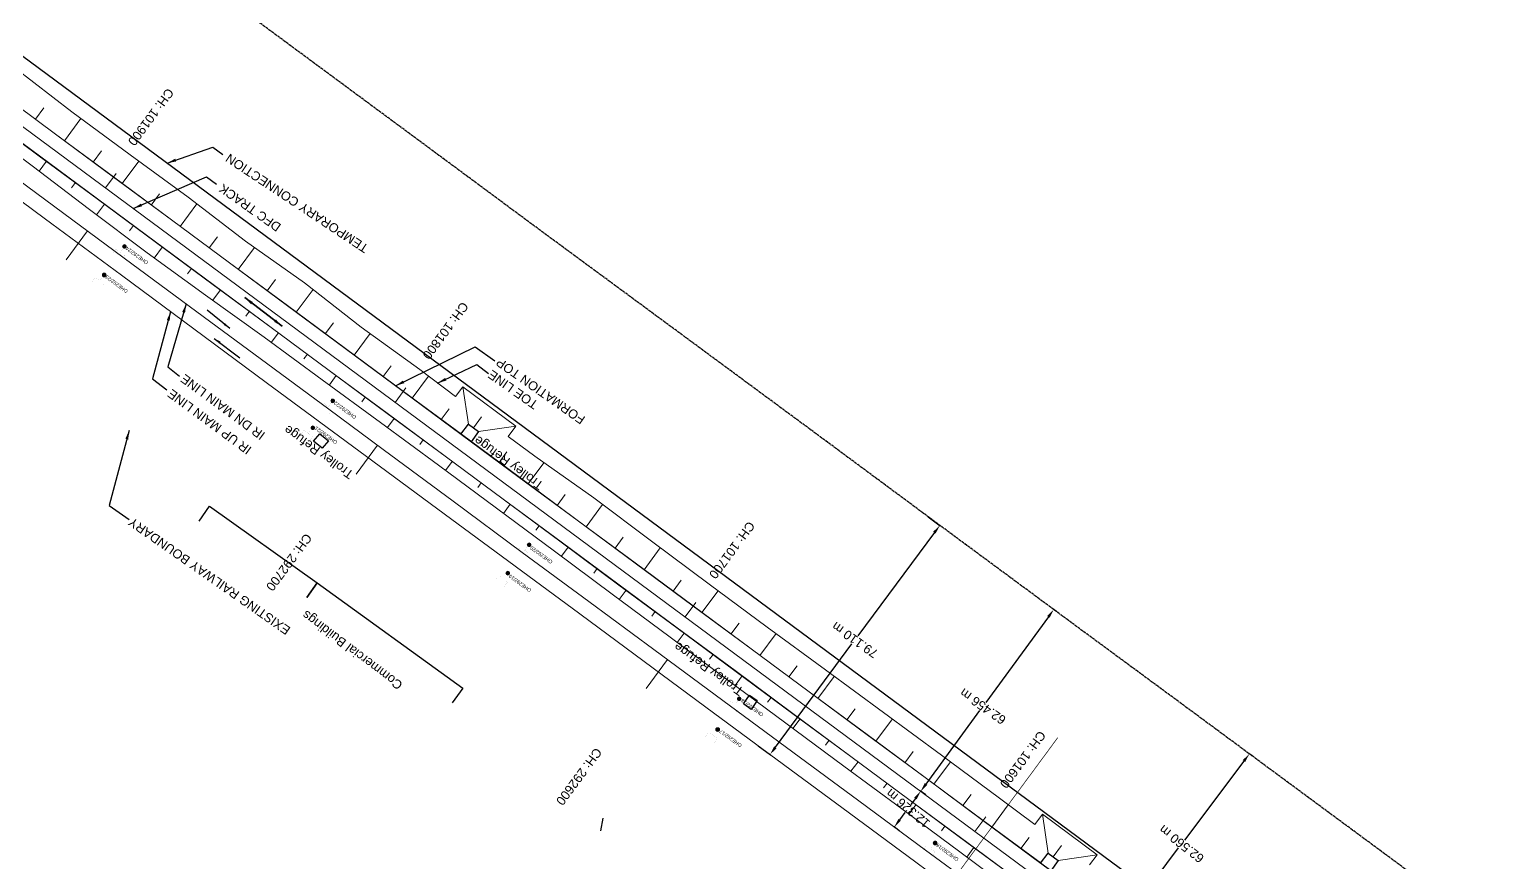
# Model space of a CAD drawing. Header units: metres. Extents: x 644418 to 1306172, y 3366650 to 6747308.
# Drawn here: x 650561.2 to 650969.4, y 3375349 to 3375580.1 of the extents above; entities that cross this region are included whole.
import ezdxf
from ezdxf.enums import TextEntityAlignment as Align

# ---------------------------------------------------------------- set-up
doc = ezdxf.new("R2010")
doc.units = ezdxf.units.M
doc.header["$MEASUREMENT"] = 0
doc.linetypes.add('CENTER', pattern=[2, 1.25, -0.25, 0.25, -0.25])
doc.linetypes.add('PHANTOM2', pattern=[1.25, 0.625, -0.125, 0.125, -0.125, 0.125, -0.125])
doc.layers.get('Defpoints').update_dxf_attribs({"lineweight": 0})
for name, color, linetype, lineweight in [('BOUNDARY DIMENTION', 10, 'Continuous', 0), ('Existing Chainage', 7, 'Continuous', 0), ('Existing IR Track', 143, 'Continuous', 0), ('Existing Railway Boundary', 7, 'CENTER', 0), ('flow direction', 7, 'Continuous', 0), ('OHE MAST', 8, 'Continuous', 0), ('OHE MAST TEXT', 8, 'Continuous', 0), ('Proposed Chainage', 10, 'Continuous', 0), ('PROPOSED DFC TRACK', 1, 'Continuous', 0), ('PROPOSED DFCC TOE LINE', 239, 'Continuous', 0), ('PROPOSED DFCC TOE SLOPES', 239, 'Continuous', 0), ('PROPOSED DFCC TRACK', 1, 'Continuous', 0), ('TEMPORARY CONNECTION', 6, 'Continuous', 0)]:
    doc.layers.add(name, color=color, linetype=linetype, lineweight=lineweight)
for name, color, linetype in [('COMMERCIAL_BLD_SEMIP', 251, 'Continuous'), ('COMPOUND_WALL', 251, 'Continuous'), ('DFCC Boundary', 6, 'CENTER'), ('Dimension', 10, 'Continuous'), ('MATCH LINE', 7, 'Continuous'), ('PROPOSED DFCC FORMATION LINE', 187, 'Continuous'), ('PROPOSED FORMATION LINE - PLAN', 187, 'Continuous'), ('TOPO_TEXT', 251, 'Continuous'), ('Trolley Refuse', 10, 'Continuous'), ('TROLLEY_STAND', 7, 'Continuous')]:
    doc.layers.add(name, color=color, linetype=linetype)
doc.styles.get("Standard").update_dxf_attribs({"font": 'arial.ttf'})
doc.styles.add('Style-Arial', font='arial.ttf')
doc.dimstyles.new('DIM', dxfattribs={"dimtxt": 2.5, "dimasz": 2.5, "dimexe": 0.18, "dimexo": 0.0625, "dimgap": 0.09, "dimtad": 0, "dimtih": 1, "dimtoh": 1, "dimdec": 3, "dimzin": 0, "dimdsep": 46, "dimtxsty": 'Standard', "dimcen": 0.09, "dimadec": 0, "dimazin": 0, "dimtfac": 1, "dimtdec": 3, "dimtofl": 0, "dimtmove": 0, "dimatfit": 3, "dimfxl": 1, "dimtolj": 1, "dimtzin": 0, "dimarcsym": 0})
doc.dimstyles.new('ISO-25', dxfattribs={"dimtxt": 2.5, "dimasz": 2.5, "dimexe": 1.25, "dimexo": 0.625, "dimtad": 1, "dimtxsty": 'Standard', "dimcen": 2.5, "dimadec": 0, "dimazin": 0, "dimtfac": 1, "dimtmove": 0, "dimatfit": 3, "dimfxl": 1, "dimarcsym": 0})

# ---------------------------------------------------------------- blocks, each defined once
blk = doc.blocks.new('OHE MAST')
h = blk.add_hatch(color=256)
edge = h.paths.add_edge_path()
edge.add_arc((0, 0), 0.514, 0, 360)
at = {"const_width": 0.01, "flags": 128}
for points in [[(1.5, 3.5), (1.5, 2), (-1.5, 2), (-1.5, 3.5)], [(0, 2), (0, 0)]]:
    blk.add_lwpolyline(points, dxfattribs=at)
blk.add_circle((0, 0), 0.514)
blk = doc.blocks.new('*D1516')
at = {"layer": 'Defpoints', "color": 0, "transparency": 16777216}
for p in [(650809.76, 3375367.72), (650801.02, 3375358.85), (650802.45, 3375357.79)]:
    blk.add_point(p, dxfattribs=at)
at = {"layer": 'Dimension', "color": 0, "lineweight": -2, "transparency": 16777216}
for p, q in [((650806.85, 3375366.76), (650805.64, 3375365.12)), ((650809.71, 3375367.75), (650808.19, 3375368.88)), ((650802.5, 3375360.86), (650804.01, 3375362.91)), ((650802.4, 3375357.83), (650800.87, 3375358.96))]:
    blk.add_line(p, q, dxfattribs=at)
at = {"layer": 'Dimension', "color": 0, "transparency": 16777216}
for points in [[(650806.51, 3375367.01), (650807.18, 3375366.51), (650808.33, 3375368.77)], [(650802.17, 3375361.11), (650802.84, 3375360.62), (650801.02, 3375358.85)]]:
    blk.add_solid(points, dxfattribs=at)
at = {"layer": 'Dimension', "color": 0, "lineweight": 0, "transparency": 16777216, "insert": (650804.82, 3375364.01), "char_height": 2.5, "attachment_point": 5, "rotation": 140}
blk.add_mtext('\\A1;12.326 m', dxfattribs=at)
blk = doc.blocks.new('*D1584')
at = {"layer": 'Defpoints', "color": 0, "transparency": 16777216}
for p in [(650899.48, 3375379.15), (650900.32, 3375378.52), (650862.71, 3375328.53)]:
    blk.add_point(p, dxfattribs=at)
at = {"layer": 'Dimension', "color": 0, "lineweight": -2, "transparency": 16777216}
for p, q in [((650900.27, 3375378.56), (650899.34, 3375379.26)), ((650897.98, 3375377.16), (650881.5, 3375355.25)), ((650863.37, 3375331.16), (650879.85, 3375353.07)), ((650862.66, 3375328.57), (650861.72, 3375329.27))]:
    blk.add_line(p, q, dxfattribs=at)
at = {"layer": 'Dimension', "color": 0, "transparency": 16777216}
for points in [[(650897.64, 3375377.41), (650898.31, 3375376.91), (650899.48, 3375379.15)], [(650863.04, 3375331.41), (650863.7, 3375330.91), (650861.87, 3375329.16)]]:
    blk.add_solid(points, dxfattribs=at)
at = {"layer": 'Dimension', "color": 0, "lineweight": 0, "transparency": 16777216, "insert": (650880.67, 3375354.16), "char_height": 2.5, "attachment_point": 5, "rotation": 142}
blk.add_mtext('\\A1;62.560 m', dxfattribs=at)
blk = doc.blocks.new('*D1663')
at = {"layer": 'BOUNDARY DIMENTION', "color": 0, "lineweight": -2, "transparency": 16777216}
for p, q in [((650843.75, 3375417.14), (650826.38, 3375393.41)), ((650846.01, 3375418.59), (650845.09, 3375419.27)), ((650809.81, 3375370.78), (650824.76, 3375391.21)), ((650809.12, 3375368.19), (650808.19, 3375368.87))]:
    blk.add_line(p, q, dxfattribs=at)
at = {"layer": 'BOUNDARY DIMENTION', "color": 0, "transparency": 16777216}
for points in [[(650843.42, 3375417.39), (650844.09, 3375416.9), (650845.23, 3375419.16)], [(650809.48, 3375371.03), (650810.15, 3375370.54), (650808.34, 3375368.77)]]:
    blk.add_solid(points, dxfattribs=at)
at = {"layer": 'Defpoints', "color": 0, "transparency": 16777216}
for p in [(650845.23, 3375419.16), (650846.06, 3375418.55), (650809.17, 3375368.16)]:
    blk.add_point(p, dxfattribs=at)
at = {"layer": 'BOUNDARY DIMENTION', "color": 0, "transparency": 16777216, "insert": (650825.57, 3375392.31), "char_height": 2.5, "attachment_point": 5, "rotation": 145}
blk.add_mtext('\\A1;62.456 m', dxfattribs=at)
blk = doc.blocks.new('*D1892')
at = {"layer": 'Defpoints', "color": 0, "linetype": 'Continuous', "ltscale": 0.5, "transparency": 16777216}
for p in [(650810.34, 3375444.96), (650813.63, 3375442.52), (650763.25, 3375381.39)]:
    blk.add_point(p, dxfattribs=at)
at = {"layer": 'DFCC Boundary', "color": 0, "linetype": 'Continuous', "lineweight": -2, "ltscale": 0.5, "transparency": 16777216}
for p, q in [((650810.39, 3375444.92), (650813.77, 3375442.41)), ((650812.14, 3375440.51), (650790.89, 3375411.84)), ((650768.02, 3375380.96), (650789.27, 3375409.64)), ((650763.3, 3375381.35), (650766.68, 3375378.85))]:
    blk.add_line(p, q, dxfattribs=at)
at = {"layer": 'DFCC Boundary', "color": 0, "linetype": 'Continuous', "ltscale": 0.5, "transparency": 16777216}
for points in [[(650811.8, 3375440.76), (650812.47, 3375440.26), (650813.63, 3375442.52)], [(650767.69, 3375381.21), (650768.36, 3375380.71), (650766.54, 3375378.95)]]:
    blk.add_solid(points, dxfattribs=at)
at = {"layer": 'DFCC Boundary', "color": 0, "linetype": 'Continuous', "ltscale": 0.5, "transparency": 16777216, "insert": (650790.08, 3375410.74), "char_height": 2.5, "attachment_point": 5, "rotation": 145}
blk.add_mtext('\\A1;79.110 m', dxfattribs=at)

msp = doc.modelspace()

# ---------------------------------------------------------------- linework, layer by layer
at = {"layer": 'COMMERCIAL_BLD_SEMIP', "linetype": 'Continuous'}
for points in [[(650608.219, 3375443.7298, 270.806), (650611.116, 3375447.805, 270.806), (650640.994, 3375426.565, 268.416), (650638.097, 3375422.4898, 268.416)], [(650638.0605, 3375422.5159, 268.416), (650640.994, 3375426.565, 268.416), (650681.343, 3375397.333, 266.225), (650678.4095, 3375393.2839, 266.225)]]:
    msp.add_polyline3d(points, dxfattribs=at)
at = {"layer": 'COMPOUND_WALL'}
msp.add_polyline3d([(650720.159, 3375361.309, 262.133), (650719.528, 3375357.798, 262.393)], dxfattribs=at)
at = {"layer": 'DFCC Boundary', "ltscale": 0.5, "flags": 128}
msp.add_lwpolyline([(655695.597, 3371812.1897), (655640.8822, 3371912.823), (655580.0449, 3371996.7158), (655509.7792, 3372062.0857), (655426.9534, 3372113.9756), (655342.6069, 3372167.9462), (655257.8854, 3372221.2222), (655173.2688, 3372275.363), (655087.3459, 3372327.2788), (655002.8598, 3372380.6107), (654914.5097, 3372429.9473), (654741.1355, 3372529.4419), (654650.033, 3372576.4159), (654568.6995, 3372626.155), (654571.9877, 3372630.6369), (654391.4686, 3372756.327), (654377.1337, 3372736.8494), (654004.4289, 3373016.6995), (654007.7887, 3373020.6424), (653690.5739, 3373253.6486), (653690.5425, 3373253.6059), (653433.8132, 3373453.1485), (653440.7668, 3373462.5592), (653208.8394, 3373636.5534), (653216.1698, 3373646.5105), (653142.1983, 3373700.8896), (653053.6963, 3373771.1122), (652994.4341, 3373810.5255), (652929.3691, 3373859.5713), (652860.9168, 3373902.1103), (652749.6028, 3373984.4705), (652631.2396, 3374070.7175), (652636.2281, 3374078.1704), (652537.912, 3374145.7283), (652392.904, 3374241.2711), (652388.7719, 3374235.6812), (652308.569, 3374304.8076), (652315.9256, 3374314.7669), (652103.9815, 3374448.7876), (652083.1937, 3374464.1943), (652072.7494, 3374471.9329), (652052.3219, 3374487.0684), (652038.1897, 3374497.5387), (652024.0173, 3374508.0388), (652009.8347, 3374518.5254), (651995.6683, 3374529), (651981.7515, 3374539.2836), (651967.8828, 3374549.5317), (651954.6903, 3374559.2866), (651941.4997, 3374569.04), (651923.9377, 3374582.0168), (651906.3215, 3374595.0337), (651892.0868, 3374605.5547), (651877.7985, 3374616.1153), (651861.6288, 3374628.0564), (651845.5071, 3374639.9619), (651829.5757, 3374651.7544), (651824.7911, 3374655.296), (651813.6747, 3374663.5244), (651797.4592, 3374675.4968), (651792.6217, 3374679.0685), (651809.3453, 3374701.6999), (651798.0335, 3374710.0518), (651782.3495, 3374721.6444), (651766.6655, 3374733.2369), (651750.5163, 3374745.1875), (651734.3118, 3374757.179), (651717.3274, 3374769.6994), (651700.4625, 3374782.1317), (651684.6001, 3374793.8578), (651668.5938, 3374805.6902), (651652.6806, 3374817.4203), (651636.8173, 3374829.1137), (651620.9269, 3374840.8662), (651604.9647, 3374852.6718), (651588.7459, 3374864.6312), (651572.5882, 3374876.5455), (651556.6943, 3374888.2868), (651540.8409, 3374899.9983), (651524.5553, 3374912.0488), (651508.2568, 3374924.109), (651492.7938, 3374935.5157), (651477.3997, 3374946.8715), (651461.3291, 3374958.7436), (651445.2311, 3374970.6359), (651429.3555, 3374982.3615), (651413.4375, 3374994.1184), (651396.6322, 3375006.522), (651379.7761, 3375018.963), (651363.6644, 3375030.8565), (651352.7728, 3375038.8965), (651331.6522, 3375054.4784), (651315.7738, 3375066.1947), (651299.7306, 3375078.0412), (651283.6239, 3375089.9346), (651273.9044, 3375097.1057), (651264.2377, 3375104.2378), (651243.4187, 3375119.6324), (651222.5077, 3375135.095), (651201.5462, 3375150.5784), (651180.4926, 3375166.1298), (651161.7365, 3375179.9701), (651143.0969, 3375193.7244), (651126.6442, 3375205.9373), (651110.0563, 3375218.2505), (651088.7204, 3375233.9244), (651067.5473, 3375249.4788), (651049.4448, 3375262.8672), (651031.0656, 3375276.4601), (651013.3004, 3375289.5618), (650995.6557, 3375302.5748), (650975.556, 3375317.4171), (650955.4878, 3375332.2363), (650948.8014, 3375337.1771), (650951.4372, 3375340.7501), (650937.0874, 3375351.3535), (650916.0918, 3375366.8677), (650897.9224, 3375380.2929), (650879.805, 3375393.6796), (650866.8386, 3375403.2309), (650853.9116, 3375412.7532), (650835.5886, 3375426.289), (650817.2946, 3375439.8035), (650797.968, 3375454.1206), (650778.7222, 3375468.3781), (650760.7655, 3375481.6337), (650742.8011, 3375494.8949), (650723.0807, 3375509.4255), (650703.3693, 3375523.9495), (650688.6613, 3375534.8372), (650673.8463, 3375545.804), (650653.7938, 3375560.6295), (650633.6894, 3375575.4932), (650612.6421, 3375591.0542), (650592.0153, 3375606.3042), (650570.0328, 3375622.5591), (650548.5001, 3375638.4814), (650530.5234, 3375651.793), (650512.3606, 3375665.2423), (650494.7465, 3375678.2665), (650476.9008, 3375691.462), (650459.2976, 3375704.4721), (650441.3132, 3375717.7633), (650427.1261, 3375728.1319), (650413.8099, 3375737.864), (650402.677, 3375746.2697), (650389.8486, 3375755.6668), (650377.7322, 3375764.5425), (650360.7275, 3375777.1141), (650343.7744, 3375789.6482), (650325.0342, 3375803.5254), (650306.3109, 3375817.39), (650287.6225, 3375831.2124), (650268.717, 3375845.1957), (650250.337, 3375858.8009), (650231.8256, 3375872.5033), (650215.4559, 3375884.6355), (650199.261, 3375896.6381), (650189.9351, 3375903.5429), (650184.6476, 3375907.4517), (650170.3331, 3375918.0338), (650153.2211, 3375930.7288), (650135.9365, 3375943.5518), (650119.2313, 3375955.9159), (650102.3769, 3375968.3905), (650085.2738, 3375981.0461), (650068.2078, 3375993.6742), (650052.7787, 3376005.1011), (650037.4384, 3376016.4621), (650022.1728, 3376027.766), (650006.9632, 3376039.0283), (649974.7512, 3376062.8762), (649961.4537, 3376072.7117), (649948.2091, 3376082.508), (649944.476, 3376085.2722), (649918.728, 3376050.5341), (649909.4316, 3376057.4177), (649896.4092, 3376067.0604), (649893.7832, 3376069.0128), (649891.1645, 3376070.9437), (649888.4639, 3376072.9569), (649875.744, 3376082.3694), (649867.5551, 3376088.4016), (649853.4118, 3376098.8745), (649839.2513, 3376109.3603), (649829.0749, 3376116.9005), (649827.2194, 3376118.2675), (649818.0867, 3376125.0366), (649808.8566, 3376131.8779), (649793.2502, 3376143.4201), (649777.6288, 3376154.9733), (649763.6321, 3376165.3144), (649749.5741, 3376175.7007), (649733.9228, 3376187.2754), (649718.3343, 3376198.8036), (649705.3241, 3376208.4391), (649692.3703, 3376218.0327), (649678.0208, 3376228.6769), (649663.5747, 3376239.3366), (649646.4625, 3376252.0623), (649634.6272, 3376260.744), (649624.9192, 3376267.9946), (649615.0208, 3376275.3876), (649599.9831, 3376286.4834), (649588.9857, 3376294.598), (649590.032, 3376296.0132), (649586.1685, 3376298.8639), (649569.3593, 3376311.3207), (649552.641, 3376323.7102), (649537.2353, 3376335.0739), (649521.9792, 3376346.327), (649506.2408, 3376358.0035), (649490.3575, 3376369.7875), (649475.7578, 3376380.5673), (649461.1933, 3376391.3211), (649445.4753, 3376402.9572), (649429.8494, 3376414.5253), (649414.4906, 3376425.9209), (649378.3483, 3376452.6365), (649368.4603, 3376459.9984), (649352.6509, 3376471.6682), (649336.6992, 3376483.4434), (649322.3941, 3376494.1037), (649307.6557, 3376505.0862), (649290.8736, 3376517.4208), (649273.972, 3376529.8435), (649258.1992, 3376541.4854), (649242.2966, 3376553.2232), (649226.5432, 3376564.8634), (649210.8826, 3376576.435), (649195.2207, 3376588.0769), (649179.5326, 3376599.7383), (649164.9134, 3376610.5118), (649150.5177, 3376621.1205), (649135.415, 3376632.3287), (649120.2337, 3376643.5954), (649107.8929, 3376652.6743), (649095.5927, 3376661.7234), (649079.5687, 3376673.5769), (649063.4846, 3376685.4748), (649046.5651, 3376697.9756), (649029.6506, 3376710.4727), (649013.3465, 3376722.5351), (648996.9805, 3376734.6431), (648980.3936, 3376746.8979), (648963.6626, 3376759.259), (648946.7453, 3376771.7643), (648929.6945, 3376784.3682), (648913.5118, 3376796.3614), (648897.2206, 3376808.435), (648876.2496, 3376823.9678), (648855.1325, 3376839.6089), (648839.3985, 3376851.2044), (648823.6596, 3376862.8037), (648806.187, 3376875.7235), (648788.7814, 3376888.5937), (648772.4766, 3376900.6763), (648756.1277, 3376912.7915), (648748.6058, 3376918.3049), (648733.321, 3376929.6306), (648718.1841, 3376940.8501), (648694.1574, 3376958.9078), (648686.9154, 3376964.1595), (648685.9321, 3376964.8321), (648667.95, 3376978.2197), (648649.3198, 3376992.1471), (648633.5557, 3377003.8368), (648617.684, 3377015.6038), (648613.3865, 3377018.7718), (648613.1308, 3377018.4261), (648605.39, 3377024.1325), (648593.439, 3377032.9404), (648576.5994, 3377045.3816), (648559.8787, 3377057.7351), (648542.9247, 3377070.3132), (648525.9483, 3377082.908), (648511.3109, 3377093.7409), (648496.5572, 3377104.6599), (648477.562, 3377118.7172), (648458.5464, 3377132.7896), (648451.3349, 3377138.2101), (648435.5918, 3377149.862), (648422.1096, 3377159.9046), (648408.3664, 3377170.0637), (648394.6863, 3377180.1761), (648381.6588, 3377189.818), (648368.6059, 3377199.4787), (648354.1188, 3377210.196), (648339.6473, 3377220.9017), (648325.8166, 3377231.1386), (648311.9735, 3377241.3853), (648297.2469, 3377252.2824), (648283.6168, 3377262.3688), (648282.6002, 3377260.9951), (648281.5015, 3377261.8082), (648268.446, 3377271.4578), (648255.3849, 3377281.1115), (648243.3023, 3377290.0413), (648231.5826, 3377298.7116), (648230.1246, 3377299.843), (648216.137, 3377310.1827), (648202.3989, 3377320.3379), (648187.9045, 3377331.0225), (648173.4524, 3377341.7035), (648159.964, 3377351.7009), (648146.3755, 3377361.7726), (648132.3698, 3377372.1252), (648118.3132, 3377382.5155), (648104.5683, 3377392.6752), (648090.8453, 3377402.8186), (648079.0331, 3377411.5788), (648067.1746, 3377420.3734), (648052.1864, 3377431.461), (648037.1291, 3377442.5999), (648023.4384, 3377452.7367), (648009.6421, 3377462.9518), (647998.5681, 3377471.1475), (647977.6651, 3377486.6371), (647970.8013, 3377491.7424), (647954.3046, 3377504.0127), (647940.5645, 3377514.1537), (647927.1436, 3377524.0583), (647912.5029, 3377534.9198), (647897.7662, 3377545.8524), (647883.3488, 3377556.5286), (647868.9785, 3377567.1699), (647855.3948, 3377577.2425), (647841.7032, 3377587.3948), (647828.8284, 3377596.8277), (647815.9828, 3377606.2395), (647798.869, 3377618.9232), (647787.996, 3377626.9816), (647769.1212, 3377640.9619), (647756.6675, 3377650.183), (647742.624, 3377660.5991), (647728.5049, 3377671.0713), (647713.635, 3377682.0926), (647698.699, 3377693.1628), (647681.9918, 3377705.517), (647665.4025, 3377717.7839), (647652.0515, 3377727.6811), (647638.8028, 3377737.5025), (647625.2604, 3377747.546), (647611.724, 3377757.585), (647601.846, 3377764.9047), (647586.5632, 3377776.2354), (647574.9107, 3377784.8659), (647552.1318, 3377801.7377), (647544.5766, 3377807.3492), (647531.2096, 3377817.2774), (647518.7824, 3377826.4783), (647506.3678, 3377835.6698), (647493.0662, 3377845.5438), (647479.7149, 3377855.4547), (647466.3541, 3377865.3556), (647452.9886, 3377875.26), (647440.1702, 3377884.755), (647427.3392, 3377894.2595), (647421.9004, 3377898.2902), (647422.4016, 3377898.9655), (647413.1507, 3377905.8213), (647398.5546, 3377916.6386), (647385.2867, 3377926.4568), (647372.1159, 3377936.2032), (647357.4127, 3377947.1112), (647351.2811, 3377951.6601), (647330.0092, 3377967.4105), (647317.4471, 3377976.6964), (647304.414, 3377986.3606), (647291.335, 3377996.0589), (647278.7541, 3378005.3917), (647266.0777, 3378014.7954), (647252.9457, 3378024.4462), (647239.9839, 3378033.9719), (647225.7512, 3378044.5255), (647211.5179, 3378055.0796), (647196.511, 3378066.208), (647181.4966, 3378077.3419), (647167.7872, 3378087.5064), (647154.0498, 3378097.6917), (647140.7668, 3378107.5414), (647127.4862, 3378117.3893), (647113.2521, 3378127.9375), (647099.0375, 3378138.4713), (647085.0268, 3378148.8592), (647070.9977, 3378159.2608), (647056.5444, 3378169.9697), (647042.0873, 3378180.6814), (647027.5624, 3378191.4464), (647013.0728, 3378202.1851), (646999.864, 3378211.9684), (646986.6741, 3378221.7376), (646973.6148, 3378231.4185), (646960.4875, 3378241.1499), (646945.7953, 3378252.0414), (646931.0256, 3378262.9902), (646930.6274, 3378263.2852), (646951.9475, 3378292.0562)], dxfattribs=at)
at = {"layer": 'Existing Chainage', "color": 0, "linetype": 'Continuous', "lineweight": 13, "flags": 128}
for points in [[(650571.3303, 3375516.1472), (650577.2717, 3375524.1908)], [(650651.7392, 3375456.7093), (650657.6868, 3375464.7483)], [(650732.1583, 3375397.2708), (650738.1053, 3375405.3104)]]:
    msp.add_lwpolyline(points, dxfattribs=at)
at = {"layer": 'Existing IR Track', "flags": 128}
for points in [[(650547.7579, 3375545.9911), (650568.1892, 3375530.8996), (650589.5736, 3375515.1041), (650609.3454, 3375500.4997), (650629.0016, 3375485.9807), (650644.1755, 3375474.7447), (650659.2263, 3375463.6), (650678.71, 3375449.1943), (650697.8507, 3375435.0422), (650716.3137, 3375421.4078), (650734.3206, 3375408.1099), (650753.4179, 3375393.9834), (650772.8889, 3375379.5805), (650791.1484, 3375366.1241), (650809.6786, 3375352.468), (650822.4837, 3375343.0037), (650836.3735, 3375332.7382), (650853.4798, 3375320.1348), (650871.6463, 3375306.7502), (650892.6637, 3375291.2274), (650913.7894, 3375275.6246), (650933.7823, 3375260.8401), (650954.0533, 3375245.85), (650971.5532, 3375232.9404)], [(650544.9799, 3375542.6955), (650565.6116, 3375527.4419), (650586.659, 3375511.8809), (650606.7633, 3375497.0172), (650626.8158, 3375482.1917), (650641.5927, 3375471.253), (650656.3713, 3375460.3131), (650676.1532, 3375445.7372), (650695.8735, 3375431.2066), (650713.7818, 3375417.9869), (650731.6845, 3375404.771), (650750.8768, 3375390.5532), (650770.246, 3375376.2045), (650788.5826, 3375362.6586), (650806.9491, 3375349.0906), (650819.9198, 3375339.5361)]]:
    msp.add_lwpolyline(points, dxfattribs=at)
at = {"layer": 'MATCH LINE', "linetype": 'PHANTOM2', "ltscale": 15, "const_width": 0.2}
msp.add_lwpolyline([(650846.3532, 3375383.6652), (650775.3272, 3375287.2438)], dxfattribs=at)
at = {"layer": 'Proposed Chainage', "lineweight": 0, "flags": 128}
for points in [[(650585.2101, 3375540.1372), (650582.2355, 3375536.1182)], [(650665.5891, 3375480.6459), (650662.6145, 3375476.6269)], [(650745.9681, 3375421.1546), (650742.9935, 3375417.1356)], [(650826.3471, 3375361.6633), (650823.3725, 3375357.6443)]]:
    msp.add_lwpolyline(points, dxfattribs=at)
at = {"layer": 'PROPOSED DFCC FORMATION LINE', "lineweight": 0, "flags": 128}
for points in [[(650841.6793, 3375348.7603), (650825.6035, 3375360.6585), (650809.5277, 3375372.5568), (650793.4519, 3375384.455), (650777.3761, 3375396.3533), (650761.3003, 3375408.2516), (650745.2245, 3375420.1498), (650729.1487, 3375432.0481), (650713.0729, 3375443.9464), (650696.9971, 3375455.8446), (650680.9213, 3375467.7429), (650664.8455, 3375479.6411), (650648.7697, 3375491.5394), (650632.6939, 3375503.4377), (650616.6181, 3375515.3359), (650600.5423, 3375527.2342), (650584.4665, 3375539.1324), (650568.3907, 3375551.0307), (650552.3149, 3375562.929)], [(650552.3446, 3375562.9692), (650568.4204, 3375551.0709), (650584.4962, 3375539.1726), (650600.572, 3375527.2744), (650616.6478, 3375515.3761), (650632.7236, 3375503.4779), (650648.7994, 3375491.5796), (650664.8752, 3375479.6813), (650680.951, 3375467.7831), (650697.0268, 3375455.8848), (650713.1026, 3375443.9865), (650729.1784, 3375432.0883), (650745.2542, 3375420.19), (650761.33, 3375408.2918), (650777.4058, 3375396.3935), (650793.4816, 3375384.4952), (650809.5574, 3375372.597), (650825.6332, 3375360.6987), (650841.709, 3375348.8004)], [(650837.1877, 3375342.6916), (650821.1119, 3375354.5899), (650805.0361, 3375366.4882), (650788.9603, 3375378.3864), (650772.8845, 3375390.2847), (650756.8087, 3375402.183), (650740.7329, 3375414.0812), (650724.6571, 3375425.9795), (650708.5813, 3375437.8777), (650692.5055, 3375449.776), (650676.4297, 3375461.6743), (650660.3539, 3375473.5725), (650644.2781, 3375485.4708), (650628.2023, 3375497.369), (650612.1265, 3375509.2673), (650596.0507, 3375521.1656), (650579.9749, 3375533.0638), (650563.8991, 3375544.9621), (650547.8233, 3375556.8604)], [(650837.2174, 3375342.7318), (650821.1416, 3375354.6301), (650805.0658, 3375366.5284), (650788.99, 3375378.4266), (650772.9142, 3375390.3249), (650756.8384, 3375402.2231), (650740.7626, 3375414.1214), (650724.6868, 3375426.0197), (650708.611, 3375437.9179), (650692.5352, 3375449.8162), (650676.4594, 3375461.7145), (650660.3836, 3375473.6127), (650644.3078, 3375485.511), (650628.232, 3375497.4092), (650612.1562, 3375509.3075), (650596.0804, 3375521.2058), (650580.0046, 3375533.104), (650563.9288, 3375545.0023), (650547.853, 3375556.9005)]]:
    msp.add_lwpolyline(points, dxfattribs=at)
at = {"layer": 'PROPOSED DFCC TOE LINE', "lineweight": 0, "flags": 128}
for points in [[(650557.1072, 3375569.4039), (650572.9689, 3375557.2164), (650589.0632, 3375545.3431), (650605.2126, 3375533.5443), (650621.0448, 3375521.3169), (650637.4309, 3375509.8378), (650653.1819, 3375497.5009), (650669.3907, 3375485.7823), (650679.3474, 3375478.2253), (650681.3687, 3375480.9563), (650696.0571, 3375470.0849), (650693.9353, 3375467.218), (650701.312, 3375461.6746), (650717.6561, 3375450.1387), (650733.6392, 3375438.1153), (650749.7019, 3375426.1993), (650765.7947, 3375414.324), (650781.887, 3375402.448), (650798.0356, 3375390.6481), (650814.1104, 3375378.7486), (650830.1741, 3375366.8339), (650839.9756, 3375359.5868), (650842.0621, 3375362.4059), (650857.2473, 3375351.1668), (650855.1791, 3375348.3724)], [(650835.2096, 3375340.019), (650819.1626, 3375351.9562), (650803.0956, 3375363.8664), (650787.0109, 3375375.7526), (650770.9332, 3375387.6484), (650754.8786, 3375399.5752), (650738.823, 3375411.5008), (650722.7844, 3375423.4492), (650706.7462, 3375435.3984), (650690.6828, 3375447.3133), (650674.6045, 3375459.2083), (650658.5143, 3375471.0871), (650642.3772, 3375482.9025), (650626.2391, 3375494.7166), (650610.0165, 3375506.4165), (650593.7895, 3375518.1105), (650577.8234, 3375530.157), (650561.8823, 3375542.2372), (650545.8621, 3375554.2106)]]:
    msp.add_lwpolyline(points, dxfattribs=at)
at = {"layer": 'PROPOSED DFCC TOE SLOPES', "linetype": 'Continuous', "lineweight": 0, "flags": 128}
for points in [[(650562.8067, 3375555.1636), (650565.133, 3375558.3067)], [(650570.8446, 3375549.2145), (650575.4257, 3375555.404)], [(650578.8825, 3375543.2653), (650581.1776, 3375546.3663)], [(650565.892, 3375543.5493), (650563.829, 3375540.762)], [(650586.9204, 3375537.3162), (650591.5284, 3375543.5421)], [(650573.9299, 3375537.6001), (650572.8648, 3375536.161)], [(650594.9583, 3375531.3671), (650597.2807, 3375534.5049)], [(650581.9678, 3375531.651), (650579.7732, 3375528.6859)], [(650602.9962, 3375525.418), (650607.6294, 3375531.6778)], [(650590.0057, 3375525.7019), (650588.881, 3375524.1822)], [(650611.0341, 3375519.4688), (650613.2898, 3375522.5165)], [(650598.0436, 3375519.7527), (650595.7711, 3375516.6824)], [(650619.072, 3375513.5197), (650623.5461, 3375519.5647)], [(650606.0815, 3375513.8036), (650604.9831, 3375512.3195)], [(650627.1099, 3375507.5706), (650629.4245, 3375510.6978)], [(650614.1194, 3375507.8545), (650611.9976, 3375504.9877)], [(650635.1478, 3375501.6214), (650639.8352, 3375507.9546)], [(650622.1573, 3375501.9053), (650621.1331, 3375500.5216)], [(650643.1857, 3375495.6723), (650645.4482, 3375498.7292)], [(650630.1952, 3375495.9562), (650628.2099, 3375493.2739)], [(650651.2236, 3375489.7232), (650655.6562, 3375495.712)], [(650638.2331, 3375490.0071), (650637.256, 3375488.687)], [(650659.2615, 3375483.774), (650661.511, 3375486.8134)], [(650646.271, 3375484.058), (650644.3479, 3375481.4596)], [(650667.2994, 3375477.8249), (650671.8227, 3375483.9364)], [(650682.9116, 3375470.6241), (650681.3687, 3375480.9563)], [(650654.3089, 3375478.1088), (650653.3627, 3375476.8303)], [(650675.3373, 3375471.8758), (650677.5631, 3375474.883)], [(650684.3183, 3375469.583), (650686.544, 3375472.5903)], [(650662.3468, 3375472.1597), (650660.4792, 3375469.6364)], [(650685.7249, 3375468.5419), (650696.0571, 3375470.0849)], [(650670.3847, 3375466.2106), (650669.4545, 3375464.9538)], [(650678.4226, 3375460.2614), (650676.568, 3375457.7556)], [(650691.4131, 3375459.9775), (650693.5856, 3375462.9128)], [(650699.451, 3375454.0284), (650703.8069, 3375459.9137)], [(650686.4605, 3375454.3123), (650685.5338, 3375453.0602)], [(650694.4984, 3375448.3632), (650692.6444, 3375445.8583)], [(650707.4889, 3375448.0793), (650709.7339, 3375451.1125)], [(650715.5268, 3375442.1301), (650720.0959, 3375448.3034)], [(650702.5363, 3375442.414), (650701.6062, 3375441.1574)], [(650710.5742, 3375436.4649), (650708.7048, 3375433.9391)], [(650723.5647, 3375436.181), (650725.8261, 3375439.2363)], [(650731.6026, 3375430.2319), (650736.0911, 3375436.2963)], [(650718.6121, 3375430.5158), (650717.668, 3375429.2402)], [(650726.65, 3375424.5666), (650724.743, 3375421.9901)], [(650739.6405, 3375424.2827), (650741.8815, 3375427.3105)], [(650747.6784, 3375418.3336), (650752.1584, 3375424.3865)], [(650734.6879, 3375418.6175), (650733.7251, 3375417.3167)], [(650755.7163, 3375412.3845), (650757.9606, 3375415.4167)], [(650742.7258, 3375412.6684), (650740.7837, 3375410.0445)], [(650763.7542, 3375406.4353), (650768.2511, 3375412.5112)], [(650750.7637, 3375406.7193), (650749.7876, 3375405.4004)], [(650771.7921, 3375400.4862), (650774.0447, 3375403.5297)], [(650758.8016, 3375400.7701), (650756.8392, 3375398.1187)], [(650779.83, 3375394.5371), (650784.352, 3375400.6468)], [(650766.8395, 3375394.821), (650765.853, 3375393.4881)], [(650787.8679, 3375388.5879), (650790.1471, 3375391.6674)], [(650774.8774, 3375388.8719), (650772.8967, 3375386.1957)], [(650795.9058, 3375382.6388), (650800.4894, 3375388.8317)], [(650782.9153, 3375382.9227), (650781.9254, 3375381.5853)], [(650803.9437, 3375376.6897), (650806.2352, 3375379.7858)], [(650790.9532, 3375376.9736), (650788.9752, 3375374.3011)], [(650811.9816, 3375370.7405), (650816.5625, 3375376.9298)], [(650798.9911, 3375371.0245), (650798.0043, 3375369.6912)], [(650820.0195, 3375364.7914), (650822.3069, 3375367.8819)], [(650807.029, 3375365.0753), (650805.0577, 3375362.4119)], [(650828.0574, 3375358.8423), (650832.6289, 3375365.0188)], [(650843.6696, 3375351.6415), (650842.0621, 3375362.4059)], [(650815.0669, 3375359.1262), (650814.0791, 3375357.7915)], [(650836.0953, 3375352.8932), (650838.3825, 3375355.9834)], [(650823.1048, 3375353.1771), (650821.1222, 3375350.4984)], [(650845.0763, 3375350.6004), (650847.3635, 3375353.6906)], [(650846.4829, 3375349.5593), (650857.2473, 3375351.1668)]]:
    msp.add_lwpolyline(points, dxfattribs=at)
at = {"layer": 'PROPOSED DFCC TRACK', "color": 12, "flags": 128}
msp.add_lwpolyline([(652051.8841, 3374457.8117), (651483.1316, 3374869.9633), (651480.0951, 3374872.1638), (651477.0587, 3374874.3645), (651474.0227, 3374876.5656), (651470.9871, 3374878.7673), (651467.952, 3374880.9698), (651464.9177, 3374883.1733), (651461.8843, 3374885.3781), (651458.8519, 3374887.5843, -0.00144677), (651426.1699, 3374911.5196), (651423.1515, 3374913.7448), (651420.1341, 3374915.9715), (651417.1177, 3374918.1993), (651414.1019, 3374920.4282), (651411.0868, 3374922.6578), (651408.0721, 3374924.8881), (651405.0578, 3374927.1188), (651402.0435, 3374929.3497), (646816.8315, 3378323.0253)], format="xyb", dxfattribs=at)
at = {"layer": 'TEMPORARY CONNECTION', "lineweight": 30, "flags": 128}
msp.add_lwpolyline([(649875.1433, 3376059.4619, 0.02078817), (649913.3305, 3376033.5833), (650035.246, 3375958.1608, -0.02078817), (650073.4332, 3375932.2822), (651423.4635, 3374933.0776, 0.00251821), (651480.3487, 3374891.4167), (651686.0505, 3374742.3529, -0.02078817), (651722.2466, 3374713.7556), (651830.9367, 3374620.2908, 0.02078817), (651867.1327, 3374591.6935)], format="xyb", dxfattribs=at)
at = {"layer": 'Trolley Refuse'}
for points in [[(650683.6427, 3375465.7286), (650680.8294, 3375467.8108), (650682.9116, 3375470.6241), (650685.7249, 3375468.5419)], [(650844.4007, 3375346.746), (650841.5875, 3375348.8282), (650843.6696, 3375351.6415), (650846.4829, 3375349.5593)]]:
    msp.add_lwpolyline(points, close=True, dxfattribs=at)
at = {"layer": 'TROLLEY_STAND', "linetype": 'Continuous'}
for points in [[(650639.946, 3375465.886, 268.255), (650641.705, 3375467.936, 268.437), (650644.132, 3375465.997, 268.316), (650642.369, 3375463.9424, 268.316)], [(650759.146, 3375393.022, 268.52), (650760.848, 3375395.468, 268.525), (650762.972, 3375393.904, 268.48), (650761.27, 3375391.458, 268.48)]]:
    msp.add_polyline3d(points, close=True, dxfattribs=at)

# ---------------------------------------------------------------- block references
at = {"layer": 'OHE MAST', "color": 2, "rotation": 143.3908318566117}
for p in [(650587.514, 3375519.897), (650581.897, 3375511.974), (650645.27, 3375477.055), (650639.763, 3375469.603), (650699.73, 3375437.139), (650693.819, 3375429.27), (650758.004, 3375394.434), (650752.029, 3375385.87), (650812.323, 3375354.433)]:
    msp.add_blockref('OHE MAST', p, dxfattribs=at)

# ---------------------------------------------------------------- texts
at = {"layer": 'Existing Chainage', "color": 0, "linetype": 'Continuous', "lineweight": 0, "char_height": 2.5, "attachment_point": 6, "line_spacing_factor": 0.6, "style": 'Style-Arial'}
for s, insert, rotation in [('CH: 292700', (650627.6136, 3375424.8012), 233.504051), ('CH: 292600', (650708.0356, 3375365.3605), 233.509221)]:
    msp.add_mtext(s, dxfattribs=dict(at, insert=insert, rotation=rotation))
at = {"layer": 'Existing IR Track', "color": 7, "lineweight": 0}
for s, rotation, p in [('IR DN MAIN LINE', 143.586435, (650603.5377, 3375483.625)), ('IR UP MAIN LINE', 143.589871, (650599.9327, 3375479.475))]:
    msp.add_text(s, height=2.5, rotation=rotation, dxfattribs=at).set_placement(p, align=Align.MIDDLE_RIGHT)
at = {"layer": 'Existing Railway Boundary', "linetype": 'Continuous', "ltscale": 5}
msp.add_text('EXISTING RAILWAY BOUNDARY', height=2.5, rotation=145, dxfattribs=at).set_placement((650633.7924, 3375414.0317))
at = {"layer": 'OHE MAST TEXT'}
for s, p in [('OHE292/24', (650590.961, 3375517.3571)), ('OHE292/23', (650585.344, 3375509.4341)), ('OHE292/22', (650648.6902, 3375474.4928)), ('OHE292/21', (650643.4142, 3375467.513)), ('OHE292/20', (650703.1214, 3375434.3327)), ('OHE292/19', (650697.2104, 3375426.4637)), ('OHE292/18', (650761.5878, 3375391.9804)), ('OHE292/17', (650755.6128, 3375383.4164)), ('OHE292/16', (650815.7109, 3375351.8303))]:
    msp.add_text(s, height=1, rotation=144, dxfattribs=at).set_placement(p, align=Align.MIDDLE_CENTER)
at = {"layer": 'Proposed Chainage', "lineweight": 0, "char_height": 2.5, "attachment_point": 6, "rotation": 233.493563, "line_spacing_factor": 0.6, "style": 'Style-Arial'}
for s, insert in [('CH: 101900', (650589.3098, 3375548.3041)), ('CH: 101800', (650671.0154, 3375489.0298)), ('CH: 101700', (650750.4537, 3375428.1637)), ('CH: 101600', (650831.1187, 3375370.0652))]:
    msp.add_mtext(s, dxfattribs=dict(at, insert=insert))
at = {"layer": 'PROPOSED DFC TRACK', "color": 10, "linetype": 'Continuous', "lineweight": -3, "ltscale": 5, "style": 'Style-Arial'}
msp.add_text('DFC TRACK', height=2.5, rotation=144.727092, dxfattribs=at).set_placement((650614.8763, 3375537.4159), align=Align.RIGHT)
at = {"layer": 'PROPOSED DFCC TOE LINE', "lineweight": 0}
msp.add_text('TOE LINE', height=2.5, rotation=144.86538, dxfattribs=at).set_placement((650689.472, 3375485.7775), align=Align.RIGHT)
at = {"layer": 'PROPOSED FORMATION LINE - PLAN', "lineweight": 0}
msp.add_text('FORMATION TOP', height=2.5, rotation=144.86538, dxfattribs=at).set_placement((650691.7167, 3375489.1841), align=Align.RIGHT)
at = {"layer": 'TEMPORARY CONNECTION', "style": 'Style-Arial'}
msp.add_text('TEMPORARY CONNECTION', height=2.5, rotation=146.40432, dxfattribs=at).set_placement((650616.6597, 3375545.7736), align=Align.RIGHT)
at = {"layer": 'TOPO_TEXT'}
for s, rotation, p in [('Trolley Refuge', 144.3341, (650651.3227, 3375457.2171)), ('Commercial Buildings', 142.89203, (650664.9078, 3375398.7096)), ('Trolley Refuge', 144.3341, (650759.488, 3375397.0754))]:
    msp.add_text(s, height=2.5, rotation=rotation, dxfattribs=at).set_placement(p)
at = {"layer": 'Trolley Refuse', "style": 'Style-Arial'}
msp.add_text('Trolley Refuge', height=2.5, rotation=144, dxfattribs=at).set_placement((650703.9845, 3375454.1578))

# ---------------------------------------------------------------- dimensions: what is measured, and where the dimension line sits
at = {"layer": 'BOUNDARY DIMENTION'}
dim = msp.add_linear_dim(base=(650845.2307, 3375419.1605), p1=(650809.1703, 3375368.1559), p2=(650846.0642, 3375418.5503), angle=53.791936, dimstyle='DIM', override={"dimpost": ' m'}, dxfattribs=at)
dim.commit()
dim.dimension.update_dxf_attribs({"geometry": '*D1663', "text_midpoint": (650825.5717, 3375392.3079), "dimtype": 129, "text_rotation": 145})
at = {"layer": 'DFCC Boundary', "linetype": 'Continuous', "ltscale": 0.5}
dim = msp.add_aligned_dim(p1=(650763.2492, 3375381.3877), p2=(650810.3402, 3375444.9553), distance=-4.0894, dimstyle='DIM', override={"dimpost": ' m', "dimtmove": 2}, dxfattribs=at)
dim.commit()
dim.dimension.update_dxf_attribs({"geometry": '*D1892', "text_midpoint": (650790.0807, 3375410.7373), "text_rotation": 145})
at = {"layer": 'Dimension', "color": 10, "lineweight": 0}
dim = msp.add_aligned_dim(p1=(650862.7079, 3375328.5308), p2=(650900.3208, 3375378.5207), distance=1.0523, dimstyle='DIM', override={"dimpost": ' m'}, dxfattribs=at)
dim.commit()
dim.dimension.update_dxf_attribs({"geometry": '*D1584', "text_midpoint": (650880.6735, 3375354.1584), "text_rotation": 142})
dim = msp.add_linear_dim(base=(650801.0191, 3375358.8498), p1=(650809.7644, 3375367.7162), p2=(650802.452, 3375357.7938), angle=233.611111, dimstyle='DIM', override={"dimpost": ' m'}, dxfattribs=at)
dim.commit()
dim.dimension.update_dxf_attribs({"geometry": '*D1516', "text_midpoint": (650804.8237, 3375364.0123), "dimtype": 129, "text_rotation": 140})

# ---------------------------------------------------------------- leaders
at = {"layer": 'Existing IR Track', "color": 7, "lineweight": 0}
for points in [[(650600.3192, 3375501.7814), (650595.2552, 3375483.168), (650599.2744, 3375480.1286)], [(650604.6285, 3375503.9839), (650599.5509, 3375486.4958), (650602.7768, 3375483.9418)]]:
    msp.add_leader(points, dimstyle='ISO-25', override={"dimtxt": 0.5, "dimtad": 0}, dxfattribs=at)
at = {"layer": 'Existing Railway Boundary', "linetype": 'Continuous', "ltscale": 5}
msp.add_leader([(650588.8127, 3375468.8447), (650583.2577, 3375448.018), (650588.8043, 3375444.1167)], dimstyle='ISO-25', override={"dimtxt": 0.5, "dimtad": 0}, dxfattribs=at)
at = {"layer": 'flow direction', "lineweight": 0}
for points in [[(650616.7854, 3375497.1143), (650610.4779, 3375502.1745)], [(650612.4377, 3375494.3935), (650619.4979, 3375488.956)]]:
    msp.add_leader(points, dimstyle='ISO-25', override={"dimtxt": 0.5, "dimasz": 2, "dimtad": 0}, dxfattribs=at)
at = {"layer": 'PROPOSED DFC TRACK', "color": 10, "linetype": 'Continuous', "lineweight": -3, "ltscale": 5}
msp.add_leader([(650589.9606, 3375530.4007), (650610.3091, 3375539.2139), (650613.0494, 3375537.1278)], dimstyle='ISO-25', override={"dimtxt": 3, "dimasz": 2.5, "dimgap": 0.625, "dimtad": 0, "dimdec": 3, "dimzin": 2, "dimtdec": 3}, dxfattribs=at)
at = {"layer": 'PROPOSED DFC TRACK', "linetype": 'Continuous', "lineweight": 0}
for points in [[(650620.9022, 3375505.692), (650631.2656, 3375497.7575)], [(650631.2656, 3375497.7575), (650620.9022, 3375505.692)]]:
    msp.add_leader(points, dimstyle='ISO-25', override={"dimtxt": 3, "dimasz": 2.5, "dimtad": 0, "dimdec": 3, "dimzin": 2, "dimtdec": 3}, dxfattribs=at)
at = {"layer": 'PROPOSED DFCC TOE LINE', "lineweight": 0}
msp.add_leader([(650674.3691, 3375482.0038), (650685.228, 3375487.1168), (650688.4464, 3375484.6614)], dimstyle='ISO-25', override={"dimtxt": 3, "dimasz": 2.5, "dimgap": 0.625, "dimtad": 0, "dimdec": 3, "dimzin": 2, "dimtdec": 3}, dxfattribs=at)
at = {"layer": 'PROPOSED FORMATION LINE - PLAN', "lineweight": 0}
msp.add_leader([(650662.6918, 3375481.2351), (650684.8167, 3375492.0331), (650690.2593, 3375488.1544)], dimstyle='ISO-25', override={"dimtxt": 3, "dimasz": 2.5, "dimgap": 0.625, "dimtad": 0, "dimdec": 3, "dimzin": 2, "dimtdec": 3}, dxfattribs=at)
at = {"layer": 'TEMPORARY CONNECTION'}
msp.add_leader([(650599.3874, 3375543.0232, 268.8225), (650612.0418, 3375547.4371, 268.8225), (650614.8419, 3375545.4321, 268.8225)], dimstyle='ISO-25', override={"dimtxt": 3, "dimasz": 2.5, "dimgap": 0.625, "dimtad": 0, "dimdec": 3, "dimzin": 2, "dimtdec": 3}, dxfattribs=at)

doc.saveas('drawing.dxf')
